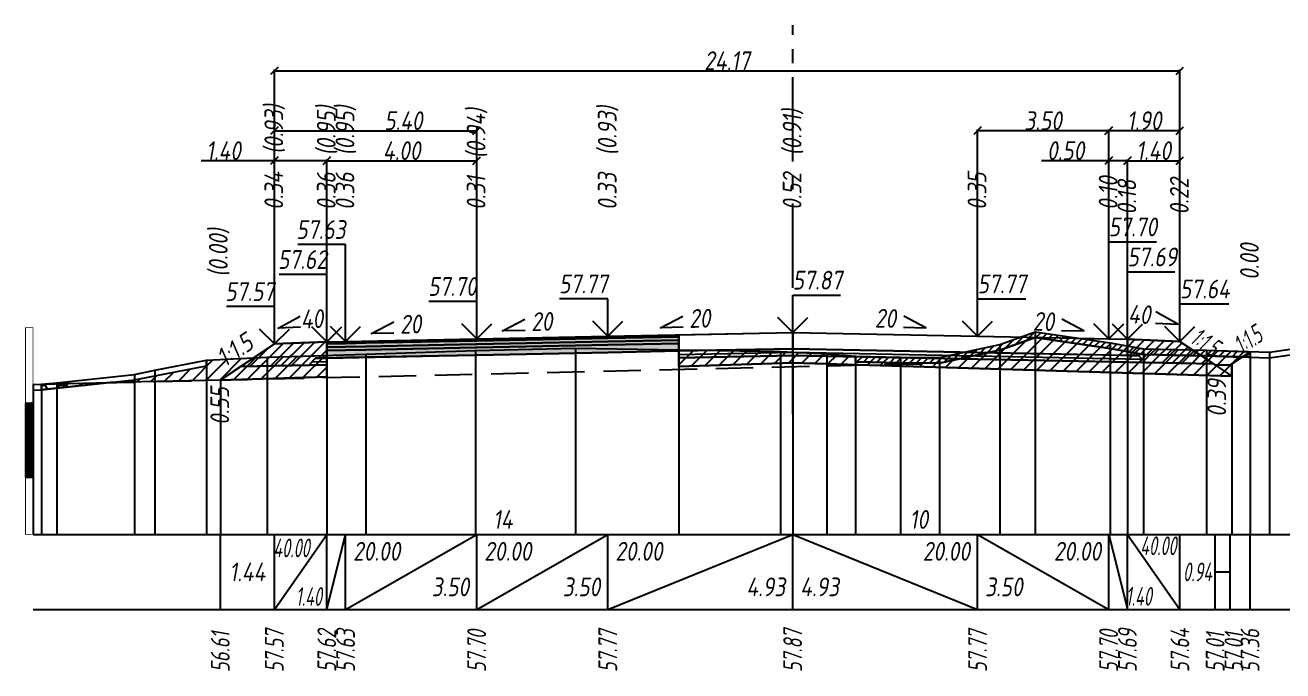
# Model space of a CAD drawing. Extents: x -717 to 1451, y -133302 to 233.
# Drawn here: x 78.3 to 246.1, y -76421.2 to -76335 of the extents above; entities that cross this region are included whole.
import ezdxf
from ezdxf.enums import TextEntityAlignment as Align

# ---------------------------------------------------------------- set-up
doc = ezdxf.new("R2010")
doc.units = 0
doc.linetypes.add('осевая2', pattern=[1.125, 0.75, -0.125, 0.125, -0.125])
doc.linetypes.add('штриховая', pattern=[0.75, 0.5, -0.25])
for name, color, linetype in [('Интерполированный поперечник', 2, 'Continuous'), ('Код_514', 1, 'Continuous'), ('Контур_0', 7, 'Continuous'), ('Контур_2521', 7, 'Continuous'), ('Контур_2564', 7, 'Continuous'), ('Контур_2660', 7, 'Continuous'), ('Контур_2665', 7, 'Continuous'), ('Контур_400', 7, 'Continuous'), ('Контур_508', 7, 'Continuous'), ('Контур_512', 7, 'Continuous'), ('Контур_513', 7, 'Continuous'), ('Красный поперечник', 1, 'Continuous'), ('Линейка абсолютных высот', 7, 'Continuous'), ('Объём_2501', 7, 'Continuous'), ('Объём_2564', 7, 'Continuous'), ('Объём_2650', 7, 'Continuous'), ('Объём_2660', 7, 'Continuous'), ('Объём_2661', 7, 'Continuous'), ('Объём_2662', 7, 'Continuous'), ('Объём_2663', 7, 'Continuous'), ('Объём_2664', 7, 'Continuous'), ('Объём_2665', 7, 'Continuous'), ('Объём_2666', 7, 'Continuous'), ('Объём_2753', 7, 'Continuous'), ('Ось', 1, 'осевая2'), ('Откосы', 7, 'Continuous'), ('Отметки покрытия', 7, 'Continuous'), ('Рабочие отметки', 7, 'Continuous'), ('Рабочие отметки доп.', 7, 'Continuous'), ('Слои выравнивания', 7, 'Continuous'), ('Таблица', 7, 'Continuous'), ('Уклоны проезжей части', 7, 'Continuous'), ('Черный поперечник', 3, 'Continuous')]:
    doc.layers.add(name, color=color, linetype=linetype)
for name, color, linetype, true_color in [('Контур_2540', 2, 'Continuous', 0xffff00), ('Контур_2560', 2, 'Continuous', 0xffff00), ('Контур_2561', 7, 'Continuous', 0xff8040), ('Контур_2562', 3, 'Continuous', 0x00ff00), ('Контур_2563', 7, 'Continuous', 0xff8000), ('Контур_2570', 7, 'Continuous', 0x80ff00), ('Контур_2725', 7, 'Continuous', 0x323232), ('Контур_2736', 4, 'Continuous', 0x00ffff), ('Контур_2760', 7, 'Continuous', 0x323232), ('Контур_2761', 7, 'Continuous', 0x323232), ('Контур_2762', 7, 'Continuous', 0x323232), ('Контур_2763', 7, 'Continuous', 0x323232), ('Контур_402', 7, 'Continuous', 0xff6464), ('Контур_703', 4, 'Continuous', 0x00ffff), ('Контур_707', 4, 'Continuous', 0x00ffff), ('Контур_720', 131, 'Continuous', 0xaaffff), ('Объём_2500', 7, 'Continuous', 0xc0c0c0), ('Объём_2520', 7, 'Continuous', 0x80ffff), ('Объём_2540', 2, 'Continuous', 0xffff00), ('Объём_2560', 2, 'Continuous', 0xffff00), ('Объём_2561', 7, 'Continuous', 0xff8040), ('Объём_2562', 3, 'Continuous', 0x00ff00), ('Объём_2563', 7, 'Continuous', 0xff8000), ('Объём_2570', 7, 'Continuous', 0x80ff00), ('Объём_2600', 7, 'Continuous', 0x808000), ('Объём_2746', 2, 'Continuous', 0xffff00)]:
    doc.layers.add(name, color=color, linetype=linetype, true_color=true_color)
doc.styles.get("Standard").update_dxf_attribs({"font": 'txt', "height": 2.5})
doc.styles.add('М', font='romand.shx', dxfattribs={"width": 0.8, "oblique": 10, "height": 2.5})
doc.dimstyles.get("Standard").update_dxf_attribs({"dimtxt": 0.18, "dimasz": 0.18, "dimexe": 0.18, "dimexo": 0.0625, "dimgap": 0.09, "dimtad": 0, "dimtih": 1, "dimtoh": 1, "dimdec": 4, "dimzin": 0, "dimdsep": 46, "dimtxsty": 'Standard', "dimcen": 0.09, "dimadec": 0, "dimazin": 0, "dimtfac": 1, "dimtdec": 4, "dimtofl": 0, "dimtmove": 0, "dimatfit": 3, "dimfxl": 1, "dimtolj": 1, "dimtzin": 0, "dimarcsym": 0})

# ---------------------------------------------------------------- blocks, each defined once
blk = doc.blocks.new('_Oblique')
at = {"color": 0, "linetype": 'ByBlock', "lineweight": -2}
blk.add_line((-0.5, -0.5), (0.5, 0.5), dxfattribs=at)
blk = doc.blocks.new('*D3124')
at = {"color": 0, "lineweight": -2, "transparency": 16777216}
for p, q in [((225.39, -76376.95), (225.39, -76352.94)), ((225.39, -76353.12), (232.39, -76353.12)), ((232.39, -76377.23), (232.39, -76352.94))]:
    blk.add_line(p, q, dxfattribs=at)
at = {"layer": 'Defpoints', "color": 0, "transparency": 16777216}
for p in [(232.39, -76353.12), (225.39, -76377.02), (232.39, -76377.3)]:
    blk.add_point(p, dxfattribs=at)
at = {"color": 0, "lineweight": -2, "transparency": 16777216, "rotation": 180}
blk.add_blockref('_Oblique', (225.39, -76353.12), dxfattribs=at)
at = {"color": 0, "lineweight": -2, "transparency": 16777216}
blk.add_blockref('_Oblique', (232.39, -76353.12), dxfattribs=at)
at = {"color": 0, "transparency": 16777216, "insert": (228.89, -76351.78), "char_height": 2.5, "width": 0.69, "attachment_point": 5, "style": 'М'}
blk.add_mtext('\\A1;1.40', dxfattribs=at)
blk = doc.blocks.new('*D3125')
at = {"color": 0, "lineweight": -2, "transparency": 16777216}
for p, q in [((111.54, -76353.12), (101.75, -76353.12)), ((111.54, -76377.58), (111.54, -76352.94)), ((118.54, -76353.12), (111.54, -76353.12)), ((118.54, -76377.3), (118.54, -76352.94))]:
    blk.add_line(p, q, dxfattribs=at)
at = {"layer": 'Defpoints', "color": 0, "transparency": 16777216}
for p in [(118.54, -76353.12), (118.54, -76377.37), (111.54, -76377.65)]:
    blk.add_point(p, dxfattribs=at)
at = {"color": 0, "lineweight": -2, "transparency": 16777216, "rotation": 180}
blk.add_blockref('_Oblique', (111.54, -76353.12), dxfattribs=at)
at = {"color": 0, "lineweight": -2, "transparency": 16777216}
blk.add_blockref('_Oblique', (118.54, -76353.12), dxfattribs=at)
at = {"color": 0, "transparency": 16777216, "insert": (104.75, -76351.78), "char_height": 2.5, "width": 0.69, "attachment_point": 5, "style": 'М'}
blk.add_mtext('\\A1;1.40', dxfattribs=at)
blk = doc.blocks.new('*D3126')
at = {"color": 0, "lineweight": -2, "transparency": 16777216}
for p, q in [((222.89, -76353.12), (213.92, -76353.12)), ((222.89, -76376.9), (222.89, -76352.94)), ((225.39, -76353.12), (222.89, -76353.12)), ((225.39, -76376.95), (225.39, -76352.94))]:
    blk.add_line(p, q, dxfattribs=at)
at = {"layer": 'Defpoints', "color": 0, "transparency": 16777216}
for p in [(225.39, -76353.12), (222.89, -76376.97), (225.39, -76377.02)]:
    blk.add_point(p, dxfattribs=at)
at = {"color": 0, "lineweight": -2, "transparency": 16777216, "rotation": 180}
blk.add_blockref('_Oblique', (222.89, -76353.12), dxfattribs=at)
at = {"color": 0, "lineweight": -2, "transparency": 16777216}
blk.add_blockref('_Oblique', (225.39, -76353.12), dxfattribs=at)
at = {"color": 0, "transparency": 16777216, "insert": (217.15, -76351.78), "char_height": 2.5, "width": 0.72, "attachment_point": 5, "style": 'М'}
blk.add_mtext('\\A1;0.50', dxfattribs=at)
blk = doc.blocks.new('*D3127')
at = {"color": 0, "lineweight": -2, "transparency": 16777216}
for p, q in [((118.54, -76377.3), (118.54, -76352.94)), ((118.54, -76353.12), (138.54, -76353.12)), ((138.54, -76376.9), (138.54, -76352.94))]:
    blk.add_line(p, q, dxfattribs=at)
at = {"layer": 'Defpoints', "color": 0, "transparency": 16777216}
for p in [(138.54, -76353.12), (118.54, -76377.37), (138.54, -76376.97)]:
    blk.add_point(p, dxfattribs=at)
at = {"color": 0, "lineweight": -2, "transparency": 16777216, "rotation": 180}
blk.add_blockref('_Oblique', (118.54, -76353.12), dxfattribs=at)
at = {"color": 0, "lineweight": -2, "transparency": 16777216}
blk.add_blockref('_Oblique', (138.54, -76353.12), dxfattribs=at)
at = {"color": 0, "transparency": 16777216, "insert": (128.54, -76351.78), "char_height": 2.5, "width": 0.72, "attachment_point": 5, "style": 'М'}
blk.add_mtext('\\A1;4.00', dxfattribs=at)
blk = doc.blocks.new('*D3128')
at = {"color": 0, "lineweight": -2, "transparency": 16777216}
for p, q in [((205.39, -76376.55), (205.39, -76348.94)), ((222.89, -76376.9), (222.89, -76348.94)), ((222.89, -76349.12), (205.39, -76349.12))]:
    blk.add_line(p, q, dxfattribs=at)
at = {"layer": 'Defpoints', "color": 0, "transparency": 16777216}
for p in [(205.39, -76349.12), (205.39, -76376.62), (222.89, -76376.97)]:
    blk.add_point(p, dxfattribs=at)
at = {"color": 0, "lineweight": -2, "transparency": 16777216, "rotation": 180}
blk.add_blockref('_Oblique', (205.39, -76349.12), dxfattribs=at)
at = {"color": 0, "lineweight": -2, "transparency": 16777216}
blk.add_blockref('_Oblique', (222.89, -76349.12), dxfattribs=at)
at = {"color": 0, "transparency": 16777216, "insert": (214.14, -76347.78), "char_height": 2.5, "width": 0.75, "attachment_point": 5, "style": 'М'}
blk.add_mtext('\\A1;3.50', dxfattribs=at)
blk = doc.blocks.new('*D3129')
at = {"color": 0, "lineweight": -2, "transparency": 16777216}
for p, q in [((222.89, -76376.9), (222.89, -76348.94)), ((232.39, -76377.23), (232.39, -76348.94)), ((232.39, -76349.12), (222.89, -76349.12))]:
    blk.add_line(p, q, dxfattribs=at)
at = {"layer": 'Defpoints', "color": 0, "transparency": 16777216}
for p in [(222.89, -76349.12), (222.89, -76376.97), (232.39, -76377.3)]:
    blk.add_point(p, dxfattribs=at)
at = {"color": 0, "lineweight": -2, "transparency": 16777216, "rotation": 180}
blk.add_blockref('_Oblique', (222.89, -76349.12), dxfattribs=at)
at = {"color": 0, "lineweight": -2, "transparency": 16777216}
blk.add_blockref('_Oblique', (232.39, -76349.12), dxfattribs=at)
at = {"color": 0, "transparency": 16777216, "insert": (227.64, -76347.78), "char_height": 2.5, "width": 0.69, "attachment_point": 5, "style": 'М'}
blk.add_mtext('\\A1;1.90', dxfattribs=at)
blk = doc.blocks.new('*D3130')
at = {"color": 0, "lineweight": -2, "transparency": 16777216}
for p, q in [((111.54, -76377.58), (111.54, -76348.94)), ((138.54, -76376.9), (138.54, -76348.94)), ((111.54, -76349.12), (138.54, -76349.12))]:
    blk.add_line(p, q, dxfattribs=at)
at = {"layer": 'Defpoints', "color": 0, "transparency": 16777216}
for p in [(138.54, -76349.12), (138.54, -76376.97), (111.54, -76377.65)]:
    blk.add_point(p, dxfattribs=at)
at = {"color": 0, "lineweight": -2, "transparency": 16777216, "rotation": 180}
blk.add_blockref('_Oblique', (111.54, -76349.12), dxfattribs=at)
at = {"color": 0, "lineweight": -2, "transparency": 16777216}
blk.add_blockref('_Oblique', (138.54, -76349.12), dxfattribs=at)
at = {"color": 0, "transparency": 16777216, "insert": (128.76, -76347.78), "char_height": 2.5, "width": 0.75, "attachment_point": 5, "style": 'М'}
blk.add_mtext('\\A1;5.40', dxfattribs=at)
blk = doc.blocks.new('*D3131')
at = {"color": 0, "lineweight": -2, "transparency": 16777216}
for p, q in [((111.54, -76377.58), (111.54, -76340.94)), ((111.54, -76341.12), (232.39, -76341.12)), ((232.39, -76377.23), (232.39, -76340.94))]:
    blk.add_line(p, q, dxfattribs=at)
at = {"layer": 'Defpoints', "color": 0, "transparency": 16777216}
for p in [(232.39, -76341.12), (232.39, -76377.3), (111.54, -76377.65)]:
    blk.add_point(p, dxfattribs=at)
at = {"color": 0, "lineweight": -2, "transparency": 16777216, "rotation": 180}
blk.add_blockref('_Oblique', (111.54, -76341.12), dxfattribs=at)
at = {"color": 0, "lineweight": -2, "transparency": 16777216}
blk.add_blockref('_Oblique', (232.39, -76341.12), dxfattribs=at)
at = {"color": 0, "transparency": 16777216, "insert": (171.96, -76339.78), "char_height": 2.5, "width": 0.9, "attachment_point": 5, "style": 'М'}
blk.add_mtext('\\A1;24.17', dxfattribs=at)

msp = doc.modelspace()

# ---------------------------------------------------------------- hatches: boundary and pattern name
at = {"layer": 'Линейка абсолютных высот'}
h = msp.add_hatch(dxfattribs=at)
h.set_pattern_fill('ANSI37', scale=0.3, style=0)
h.set_pattern_definition([(45.00000125, (-0.674487, -2498.28173), (-0.026516505928, 0.026516504769), []), (135.00000034, (-0.674487, -2498.28173), (-0.02651650519, -0.026516505506), [])])
h.paths.add_polyline_path([(79.326, -76395.42), (79.326, -76385.42), (78.326, -76385.42), (78.326, -76395.42)])
at = {"layer": 'Объём_2563'}
h = msp.add_hatch(dxfattribs=at)
h.set_pattern_fill('ANSI31', color=256, scale=0.3)
h.paths.add_polyline_path([(111.538, -76377.585), (118.538, -76377.305), (118.538, -76379.455), (117.038, -76379.485), (116.12, -76380.403), (107.038, -76380.585)])
h = msp.add_hatch(dxfattribs=at)
h.set_pattern_fill('ANSI31', color=256, scale=0.3)
h.paths.add_polyline_path([(227.806, -76380.053), (226.887, -76379.135), (225.387, -76379.105), (225.387, -76376.955), (232.387, -76377.235), (236.887, -76380.235)])
at = {"layer": 'Объём_2570'}
h = msp.add_hatch(dxfattribs=at)
h.set_pattern_fill('ANSI31', color=256, scale=0.2)
h.paths.add_polyline_path([(241.75, -76379.359), (235.946, -76379.161), (227.55, -76378.998), (223.106, -76378.194), (213.092, -76376.725), (208.369, -76378.39), (200.291, -76380.156), (195.089, -76380.112), (189.107, -76379.965), (189.107, -76379.215), (195.089, -76379.362), (200.291, -76379.406), (208.369, -76377.64), (213.092, -76375.975), (223.106, -76377.444), (227.55, -76378.248), (235.946, -76378.411), (241.75, -76378.609)])
at = {"layer": 'Объём_2600'}
h = msp.add_hatch(dxfattribs=at)
h.set_pattern_fill('ANSI31', color=6, scale=0.4)
h.paths.add_polyline_path([(239.34, -76380.215), (239.34, -76381.87), (180.713, -76380.111), (180.713, -76378.684), (185.289, -76378.916), (189.107, -76379.215), (189.107, -76379.965), (195.089, -76380.112), (200.291, -76380.156), (208.369, -76378.39), (213.092, -76376.725), (223.106, -76378.194), (227.55, -76378.998), (235.946, -76379.161), (240.68, -76379.322)])
h = msp.add_hatch(dxfattribs=at)
h.set_pattern_fill('ANSI31', color=6, scale=0.4)
h.paths.add_polyline_path([(92.881, -76382.388), (95.601, -76381.815), (102.484, -76380.513), (102.484, -76379.763), (110.572, -76379.336), (118.538, -76379.104), (118.538, -76381.976), (104.326, -76382.403), (104.326, -76382.393), (89.634, -76382.735)])
h = msp.add_hatch(dxfattribs=at)
h.set_pattern_fill('ANSI31', color=6, scale=0.4)
h.paths.add_polyline_path([(165.53, -76380.567), (165.53, -76378.359), (179.072, -76378.601), (180.713, -76378.684), (180.713, -76380.111)])
h = msp.add_hatch(dxfattribs=at)
h.set_pattern_fill('HONEY', color=5, scale=0.3)
h.paths.add_polyline_path([(240.68, -76379.322), (241.75, -76378.609), (241.75, -76379.359)])
h = msp.add_hatch(dxfattribs=at)
h.set_pattern_fill('HONEY', color=5, scale=0.3)
h.paths.add_polyline_path([(80.469, -76382.949), (89.634, -76382.735), (82.518, -76383.496), (80.469, -76383.699)])
at = {"layer": 'Слои выравнивания'}
for color, points in [(2, [(118.538, -76377.305), (121.038, -76377.255), (123.723, -76377.201), (138.398, -76376.907), (138.538, -76376.905), (151.733, -76376.641), (156.038, -76376.555), (165.53, -76376.365), (165.53, -76376.615), (156.038, -76376.805), (151.733, -76376.891), (138.538, -76377.155), (138.398, -76377.157), (123.723, -76377.451), (121.038, -76377.505), (118.538, -76377.555)]), (3, [(118.538, -76377.555), (121.038, -76377.505), (123.723, -76377.451), (138.398, -76377.157), (138.538, -76377.155), (151.733, -76376.891), (156.038, -76376.805), (165.53, -76376.615), (165.53, -76377.065), (156.038, -76377.255), (151.733, -76377.341), (138.538, -76377.605), (138.398, -76377.607), (123.723, -76377.901), (121.038, -76377.955), (118.538, -76378.005)]), (4, [(118.538, -76378.005), (121.038, -76377.955), (123.723, -76377.901), (138.398, -76377.607), (138.538, -76377.605), (151.733, -76377.341), (156.038, -76377.255), (165.53, -76377.065), (165.53, -76377.515), (156.038, -76377.705), (151.733, -76377.791), (138.538, -76378.055), (138.398, -76378.057), (123.723, -76378.351), (121.038, -76378.405), (118.538, -76378.455)]), (5, [(118.538, -76378.455), (121.038, -76378.405), (123.723, -76378.351), (138.398, -76378.057), (138.538, -76378.055), (151.733, -76377.791), (156.038, -76377.705), (165.53, -76377.515), (165.53, -76378.515), (156.038, -76378.705), (151.733, -76378.791), (138.538, -76379.055), (138.398, -76379.057), (123.723, -76379.351), (121.038, -76379.405), (118.538, -76379.455)])]:
    msp.add_hatch(color=color, dxfattribs=at).paths.add_polyline_path(points)

# ---------------------------------------------------------------- linework, layer by layer
at = {"layer": 'Интерполированный поперечник', "linetype": 'штриховая', "ltscale": 10, "flags": 128}
msp.add_lwpolyline([(80.469, -76382.949), (200.291, -76380.156)], dxfattribs=at)
at = {"layer": 'Код_514'}
for p, q in [((104.326, -76413), (104.326, -76403)), ((111.538, -76413), (111.538, -76403)), ((111.538, -76413), (118.538, -76403)), ((118.538, -76413), (118.538, -76403)), ((118.538, -76413), (121.038, -76403)), ((121.038, -76413), (121.038, -76403)), ((121.038, -76413), (138.538, -76403)), ((138.538, -76413), (138.538, -76403)), ((138.538, -76413), (156.038, -76403)), ((156.038, -76413), (156.038, -76403)), ((156.038, -76413), (180.713, -76403)), ((180.713, -76413), (180.713, -76403)), ((180.713, -76403), (205.387, -76413)), ((205.387, -76413), (205.387, -76403)), ((205.387, -76403), (222.887, -76413)), ((222.887, -76413), (222.887, -76403)), ((222.887, -76403), (225.387, -76413)), ((225.387, -76413), (225.387, -76403)), ((225.387, -76403), (232.387, -76413)), ((232.387, -76413), (232.387, -76403)), ((237.099, -76413), (237.099, -76403)), ((239.099, -76413), (239.099, -76403)), ((241.75, -76413), (241.75, -76403)), ((237.099, -76408), (239.099, -76408))]:
    msp.add_line(p, q, dxfattribs=at)
at = {"layer": 'Контур_0', "color": 18, "true_color": 0x000000, "flags": 128}
for points in [[(165.53, -76376.365), (180.713, -76376.061), (180.713, -76378.211), (165.53, -76378.515), (165.53, -76376.365), (165.53, -76376.365)], [(205.387, -76376.555), (225.387, -76376.955), (225.387, -76379.105), (180.713, -76378.211), (180.713, -76376.061), (205.387, -76376.555), (205.387, -76376.555)], [(165.53, -76378.515), (180.713, -76378.211), (180.713, -76379.111), (165.53, -76379.415), (165.53, -76378.515), (165.53, -76378.515)], [(205.387, -76378.705), (226.887, -76379.135), (227.806, -76380.053), (180.713, -76379.111), (180.713, -76378.211), (205.387, -76378.705), (205.387, -76378.705)], [(225.387, -76379.105), (226.887, -76379.135), (227.806, -76380.053), (236.887, -76380.235)], [(107.038, -76380.585), (116.12, -76380.403), (117.038, -76379.485), (118.538, -76379.455)], [(117.038, -76379.485), (118.538, -76379.455), (118.538, -76380.355), (116.12, -76380.403), (117.038, -76379.485), (117.038, -76379.485)]]:
    msp.add_lwpolyline(points, dxfattribs=at)
at = {"layer": 'Контур_2521', "color": 18, "true_color": 0x000000, "flags": 128}
for points in [[(165.53, -76378.965), (180.713, -76378.661)], [(180.713, -76378.661), (227.347, -76379.594)], [(116.579, -76379.944), (118.538, -76379.905)]]:
    msp.add_lwpolyline(points, dxfattribs=at)
at = {"layer": 'Контур_2540', "flags": 128}
for points in [[(165.53, -76379.415), (180.713, -76379.111), (180.713, -76380.111), (165.53, -76380.567), (165.53, -76379.415), (165.53, -76379.415)], [(239.34, -76381.87), (180.713, -76380.111), (180.713, -76379.111), (236.887, -76380.235), (239.34, -76381.87), (239.34, -76381.87)], [(104.326, -76382.403), (104.326, -76382.393), (107.038, -76380.585), (118.538, -76380.355), (118.538, -76381.976), (104.326, -76382.403), (104.326, -76382.403)]]:
    msp.add_lwpolyline(points, dxfattribs=at)
at = {"layer": 'Контур_2560', "flags": 128}
for points in [[(111.538, -76377.585), (111.538, -76377.585), (111.538, -76377.585), (118.538, -76377.305)], [(225.387, -76376.955), (232.387, -76377.235), (232.387, -76377.235), (232.387, -76377.235)]]:
    msp.add_lwpolyline(points, dxfattribs=at)
at = {"layer": 'Контур_2561', "flags": 128}
for points in [[(118.538, -76377.305), (118.538, -76377.305), (111.538, -76377.585), (111.538, -76377.585), (118.538, -76377.305)], [(225.387, -76376.955), (225.387, -76376.955), (232.387, -76377.235), (232.387, -76377.235), (225.387, -76376.955)]]:
    msp.add_lwpolyline(points, dxfattribs=at)
at = {"layer": 'Контур_2562', "flags": 128}
for points in [[(111.538, -76377.585), (111.538, -76377.585), (111.538, -76377.585), (111.538, -76377.585), (111.538, -76377.585)], [(232.387, -76377.235), (232.387, -76377.235), (232.387, -76377.235), (232.387, -76377.235), (232.387, -76377.235)]]:
    msp.add_lwpolyline(points, dxfattribs=at)
at = {"layer": 'Контур_2563', "flags": 128}
for points in [[(111.538, -76377.585), (118.538, -76377.305), (118.538, -76379.455), (117.038, -76379.485), (116.12, -76380.403), (107.038, -76380.585), (111.538, -76377.585), (111.538, -76377.585)], [(227.806, -76380.053), (226.887, -76379.135), (225.387, -76379.105), (225.387, -76376.955), (232.387, -76377.235), (236.887, -76380.235), (227.806, -76380.053), (227.806, -76380.053)]]:
    msp.add_lwpolyline(points, dxfattribs=at)
at = {"layer": 'Контур_2564', "flags": 128}
for points in [[(111.538, -76377.585), (118.538, -76377.305)], [(225.387, -76376.955), (232.387, -76377.235)]]:
    msp.add_lwpolyline(points, dxfattribs=at)
at = {"layer": 'Контур_2570', "flags": 128}
msp.add_lwpolyline([(79.326, -76383.75), (80.469, -76383.699), (82.518, -76383.496), (92.881, -76382.388), (92.881, -76382.388), (95.601, -76381.815), (102.484, -76380.513), (102.484, -76379.763), (110.572, -76379.336), (123.723, -76378.952), (138.398, -76378.455), (151.733, -76378.134), (165.53, -76378.359), (179.072, -76378.601), (180.713, -76378.684), (185.289, -76378.916), (189.107, -76379.215), (189.107, -76379.965), (195.089, -76380.112), (200.291, -76380.156), (208.369, -76378.39), (213.092, -76376.725), (223.106, -76378.194), (227.55, -76378.998), (235.946, -76379.161), (244.351, -76379.447), (252.953, -76378.166)], dxfattribs=at)
at = {"layer": 'Контур_2660', "flags": 128}
for points in [[(165.53, -76380.567), (180.713, -76380.111)], [(180.713, -76380.111), (239.34, -76381.87)], [(104.326, -76382.403), (118.538, -76381.976)]]:
    msp.add_lwpolyline(points, dxfattribs=at)
at = {"layer": 'Контур_2665', "flags": 128}
for points in [[(111.538, -76377.585), (111.538, -76377.585)], [(232.387, -76377.235), (232.387, -76377.235)]]:
    msp.add_lwpolyline(points, dxfattribs=at)
at = {"layer": 'Контур_2725', "flags": 128}
msp.add_lwpolyline([(118.538, -76379.455), (121.038, -76379.405), (123.723, -76379.351), (138.398, -76379.057), (138.538, -76379.055), (151.733, -76378.791), (156.038, -76378.705), (165.53, -76378.515)], dxfattribs=at)
at = {"layer": 'Контур_2736', "flags": 128}
for points in [[(111.538, -76377.585), (104.326, -76382.393)], [(232.387, -76377.235), (232.387, -76377.235)]]:
    msp.add_lwpolyline(points, dxfattribs=at)
at = {"layer": 'Контур_2760', "flags": 128}
msp.add_lwpolyline([(118.538, -76377.305), (121.038, -76377.255), (123.723, -76377.201), (138.398, -76376.907), (138.538, -76376.905), (151.733, -76376.641), (156.038, -76376.555), (165.53, -76376.365)], dxfattribs=at)
at = {"layer": 'Контур_2761', "flags": 128}
msp.add_lwpolyline([(118.538, -76377.555), (121.038, -76377.505), (123.723, -76377.451), (138.398, -76377.157), (138.538, -76377.155), (151.733, -76376.891), (156.038, -76376.805), (165.53, -76376.615)], dxfattribs=at)
at = {"layer": 'Контур_2762', "flags": 128}
msp.add_lwpolyline([(118.538, -76378.005), (121.038, -76377.955), (123.723, -76377.901), (138.398, -76377.607), (138.538, -76377.605), (151.733, -76377.341), (156.038, -76377.255), (165.53, -76377.065)], dxfattribs=at)
at = {"layer": 'Контур_2763', "flags": 128}
msp.add_lwpolyline([(118.538, -76378.455), (121.038, -76378.405), (123.723, -76378.351), (138.398, -76378.057), (138.538, -76378.055), (151.733, -76377.791), (156.038, -76377.705), (165.53, -76377.515)], dxfattribs=at)
at = {"layer": 'Контур_400', "flags": 128}
for points in [[(118.538, -76377.305), (121.038, -76377.255), (121.038, -76377.255), (138.538, -76376.905), (138.538, -76376.905), (138.538, -76376.905), (138.538, -76376.905), (156.038, -76376.555), (180.713, -76376.061)], [(180.713, -76376.061), (205.387, -76376.555), (222.887, -76376.905), (222.887, -76376.905), (222.887, -76376.905), (222.887, -76376.905), (222.887, -76376.905), (222.887, -76376.905), (225.387, -76376.955)]]:
    msp.add_lwpolyline(points, dxfattribs=at)
at = {"layer": 'Контур_402', "flags": 128}
msp.add_lwpolyline([(104.326, -76382.403), (118.538, -76381.976), (118.538, -76379.455), (165.53, -76378.515), (165.53, -76380.567), (180.713, -76380.111), (239.34, -76381.87)], dxfattribs=at)
at = {"layer": 'Контур_508', "flags": 128}
msp.add_lwpolyline([(104.326, -76382.403), (118.538, -76381.976), (118.538, -76379.455), (165.53, -76378.515), (165.53, -76380.567), (180.713, -76380.111), (239.34, -76381.87), (239.34, -76380.215), (241.75, -76378.609)], dxfattribs=at)
at = {"layer": 'Контур_512', "flags": 128}
for points in [[(165.53, -76380.567), (180.713, -76380.111), (239.34, -76381.87), (239.34, -76380.215), (241.75, -76378.609)], [(104.326, -76382.403), (118.538, -76381.976)]]:
    msp.add_lwpolyline(points, dxfattribs=at)
at = {"layer": 'Контур_513', "flags": 128}
msp.add_lwpolyline([(104.326, -76382.403), (118.538, -76381.976), (118.538, -76379.455), (165.53, -76378.515), (165.53, -76380.567), (180.713, -76380.111), (239.34, -76381.87), (239.34, -76380.215), (241.75, -76378.609)], dxfattribs=at)
at = {"layer": 'Контур_703', "flags": 128}
for points in [[(111.538, -76377.585), (104.326, -76382.393)], [(232.387, -76377.235), (232.387, -76377.235)], [(232.387, -76377.235), (237.099, -76380.376)], [(232.387, -76377.235), (237.099, -76380.376)]]:
    msp.add_lwpolyline(points, dxfattribs=at)
at = {"layer": 'Контур_707', "flags": 128}
msp.add_lwpolyline([(239.099, -76380.376), (241.75, -76378.609)], dxfattribs=at)
msp.add_lwpolyline([(239.099, -76380.376), (241.75, -76378.609)], dxfattribs=at)
at = {"layer": 'Контур_720', "flags": 128}
msp.add_lwpolyline([(237.099, -76380.376), (239.099, -76380.376)], dxfattribs=at)
at = {"layer": 'Красный поперечник'}
for p, q in [((104.326, -76382.393), (111.538, -76377.585)), ((111.538, -76377.585), (118.538, -76377.305)), ((118.538, -76377.305), (121.038, -76377.255)), ((121.038, -76377.255), (138.538, -76376.905)), ((138.538, -76376.905), (156.038, -76376.555)), ((156.038, -76376.555), (180.713, -76376.061)), ((180.713, -76376.061), (205.387, -76376.555)), ((205.387, -76376.555), (222.887, -76376.905)), ((222.887, -76376.905), (225.387, -76376.955)), ((225.387, -76376.955), (232.387, -76377.235)), ((232.387, -76377.235), (237.099, -76380.376)), ((239.099, -76380.376), (241.75, -76378.609)), ((241.75, -76378.609), (241.75, -76403)), ((165.53, -76380.567), (165.53, -76403)), ((180.713, -76380.111), (180.713, -76403)), ((237.099, -76380.376), (239.099, -76380.376)), ((239.34, -76380.215), (239.34, -76403)), ((104.326, -76382.403), (104.326, -76403)), ((118.538, -76381.976), (118.538, -76403)), ((239.34, -76381.87), (239.34, -76403))]:
    msp.add_line(p, q, dxfattribs=at)
at = {"layer": 'Линейка абсолютных высот', "color": 7, "const_width": 0.1, "flags": 128}
for points in [[(79.326, -76385.42), (79.326, -76375.42), (78.326, -76375.42), (78.326, -76385.42), (79.326, -76385.42)], [(79.326, -76395.42), (79.326, -76385.42), (78.326, -76385.42), (78.326, -76395.42), (79.326, -76395.42)], [(79.326, -76403), (79.326, -76395.42), (78.326, -76395.42), (78.326, -76403), (79.326, -76403)]]:
    msp.add_lwpolyline(points, dxfattribs=at)
at = {"layer": 'Объём_2500', "color": 18, "true_color": 0x000000, "flags": 128}
for points in [[(165.53, -76376.365), (180.713, -76376.061), (180.713, -76378.211), (165.53, -76378.515), (165.53, -76376.365), (165.53, -76376.365)], [(205.387, -76376.555), (225.387, -76376.955), (225.387, -76379.105), (180.713, -76378.211), (180.713, -76376.061), (205.387, -76376.555), (205.387, -76376.555)]]:
    msp.add_lwpolyline(points, dxfattribs=at)
at = {"layer": 'Объём_2501', "flags": 128}
for points in [[(118.538, -76377.305), (121.038, -76377.255), (121.038, -76377.255), (138.538, -76376.905), (138.538, -76376.905), (138.538, -76376.905), (138.538, -76376.905), (156.038, -76376.555), (180.713, -76376.061)], [(118.538, -76377.305), (121.038, -76377.255), (121.038, -76377.255), (138.538, -76376.905)], [(180.713, -76376.061), (205.387, -76376.555), (222.887, -76376.905), (222.887, -76376.905), (222.887, -76376.905), (222.887, -76376.905), (222.887, -76376.905), (222.887, -76376.905), (225.387, -76376.955)]]:
    msp.add_lwpolyline(points, dxfattribs=at)
at = {"layer": 'Объём_2520', "color": 250, "flags": 128}
for points in [[(165.53, -76378.515), (180.713, -76378.211), (180.713, -76379.111), (165.53, -76379.415), (165.53, -76378.515), (165.53, -76378.515)], [(205.387, -76378.705), (226.887, -76379.135), (227.806, -76380.053), (180.713, -76379.111), (180.713, -76378.211), (205.387, -76378.705), (205.387, -76378.705)], [(117.038, -76379.485), (118.538, -76379.455), (118.538, -76380.355), (116.12, -76380.403), (117.038, -76379.485), (117.038, -76379.485)], [(117.038, -76379.485), (118.538, -76379.455), (118.538, -76380.355), (116.12, -76380.403), (117.038, -76379.485), (117.038, -76379.485)]]:
    msp.add_lwpolyline(points, dxfattribs=at)
at = {"layer": 'Объём_2540', "flags": 128}
for points in [[(165.53, -76379.415), (180.713, -76379.111), (180.713, -76380.111), (165.53, -76380.567), (165.53, -76379.415), (165.53, -76379.415)], [(239.34, -76381.87), (180.713, -76380.111), (180.713, -76379.111), (236.887, -76380.235), (239.34, -76381.87), (239.34, -76381.87)], [(104.326, -76382.403), (104.326, -76382.393), (107.038, -76380.585), (118.538, -76380.355), (118.538, -76381.976), (104.326, -76382.403), (104.326, -76382.403)], [(104.326, -76382.403), (104.326, -76382.393), (107.038, -76380.585), (118.538, -76380.355), (118.538, -76381.976), (104.326, -76382.403), (104.326, -76382.403)]]:
    msp.add_lwpolyline(points, dxfattribs=at)
at = {"layer": 'Объём_2560', "flags": 128}
for points in [[(111.538, -76377.585), (111.538, -76377.585), (111.538, -76377.585), (118.538, -76377.305)], [(111.538, -76377.585), (111.538, -76377.585), (111.538, -76377.585), (118.538, -76377.305)], [(225.387, -76376.955), (232.387, -76377.235), (232.387, -76377.235), (232.387, -76377.235)]]:
    msp.add_lwpolyline(points, dxfattribs=at)
at = {"layer": 'Объём_2561', "flags": 128}
for points in [[(118.538, -76377.305), (118.538, -76377.305), (111.538, -76377.585), (111.538, -76377.585), (118.538, -76377.305)], [(118.538, -76377.305), (118.538, -76377.305), (111.538, -76377.585), (111.538, -76377.585), (118.538, -76377.305)], [(225.387, -76376.955), (225.387, -76376.955), (232.387, -76377.235), (232.387, -76377.235), (225.387, -76376.955)]]:
    msp.add_lwpolyline(points, dxfattribs=at)
at = {"layer": 'Объём_2562', "flags": 128}
for points in [[(111.538, -76377.585), (111.538, -76377.585), (111.538, -76377.585), (111.538, -76377.585), (111.538, -76377.585)], [(111.538, -76377.585), (111.538, -76377.585), (111.538, -76377.585), (111.538, -76377.585), (111.538, -76377.585)], [(232.387, -76377.235), (232.387, -76377.235), (232.387, -76377.235), (232.387, -76377.235), (232.387, -76377.235)]]:
    msp.add_lwpolyline(points, dxfattribs=at)
at = {"layer": 'Объём_2563', "color": 250, "flags": 128}
for points in [[(111.538, -76377.585), (118.538, -76377.305), (118.538, -76379.455), (117.038, -76379.485), (116.12, -76380.403), (107.038, -76380.585), (111.538, -76377.585), (111.538, -76377.585)], [(111.538, -76377.585), (118.538, -76377.305), (118.538, -76379.455), (117.038, -76379.485), (116.12, -76380.403), (107.038, -76380.585), (111.538, -76377.585), (111.538, -76377.585)], [(227.806, -76380.053), (226.887, -76379.135), (225.387, -76379.105), (225.387, -76376.955), (232.387, -76377.235), (236.887, -76380.235), (227.806, -76380.053), (227.806, -76380.053)]]:
    msp.add_lwpolyline(points, dxfattribs=at)
at = {"layer": 'Объём_2564', "flags": 128}
for points in [[(111.538, -76377.585), (118.538, -76377.305)], [(111.538, -76377.585), (118.538, -76377.305)], [(225.387, -76376.955), (232.387, -76377.235)]]:
    msp.add_lwpolyline(points, dxfattribs=at)
at = {"layer": 'Объём_2570', "flags": 128}
msp.add_lwpolyline([(241.75, -76379.359), (235.946, -76379.161), (227.55, -76378.998), (223.106, -76378.194), (213.092, -76376.725), (208.369, -76378.39), (200.291, -76380.156), (195.089, -76380.112), (189.107, -76379.965), (189.107, -76379.215), (195.089, -76379.362), (200.291, -76379.406), (208.369, -76377.64), (213.092, -76375.975), (223.106, -76377.444), (227.55, -76378.248), (235.946, -76378.411), (241.75, -76378.609), (241.75, -76379.359), (241.75, -76379.359)], dxfattribs=at)
at = {"layer": 'Объём_2600', "color": 5, "flags": 128}
for points in [[(240.68, -76379.322), (241.75, -76378.609), (241.75, -76379.359), (240.68, -76379.322), (240.68, -76379.322)], [(80.469, -76382.949), (89.634, -76382.735), (82.518, -76383.496), (80.469, -76383.699), (80.469, -76382.949), (80.469, -76382.949)], [(80.469, -76382.949), (89.634, -76382.735), (82.518, -76383.496), (80.469, -76383.699), (80.469, -76382.949), (80.469, -76382.949)]]:
    msp.add_lwpolyline(points, dxfattribs=at)
at = {"layer": 'Объём_2650', "color": 6, "flags": 128}
for points in [[(239.34, -76380.215), (239.34, -76381.87), (180.713, -76380.111), (180.713, -76378.684), (185.289, -76378.916), (189.107, -76379.215), (189.107, -76379.965), (195.089, -76380.112), (200.291, -76380.156), (208.369, -76378.39), (213.092, -76376.725), (223.106, -76378.194), (227.55, -76378.998), (235.946, -76379.161), (240.68, -76379.322), (239.34, -76380.215), (239.34, -76380.215)], [(92.881, -76382.388), (95.601, -76381.815), (102.484, -76380.513), (102.484, -76379.763), (110.572, -76379.336), (118.538, -76379.104), (118.538, -76381.976), (104.326, -76382.403), (104.326, -76382.393), (89.634, -76382.735), (92.881, -76382.388), (92.881, -76382.388)], [(92.881, -76382.388), (95.601, -76381.815), (102.484, -76380.513), (102.484, -76379.763), (110.572, -76379.336), (118.538, -76379.104), (118.538, -76381.976), (104.326, -76382.403), (104.326, -76382.393), (89.634, -76382.735), (92.881, -76382.388), (92.881, -76382.388)], [(165.53, -76380.567), (165.53, -76378.359), (179.072, -76378.601), (180.713, -76378.684), (180.713, -76380.111), (165.53, -76380.567), (165.53, -76380.567)]]:
    msp.add_lwpolyline(points, dxfattribs=at)
at = {"layer": 'Объём_2660', "flags": 128}
for points in [[(165.53, -76380.567), (180.713, -76380.111)], [(180.713, -76380.111), (239.34, -76381.87)], [(104.326, -76382.403), (118.538, -76381.976)], [(104.326, -76382.403), (118.538, -76381.976)]]:
    msp.add_lwpolyline(points, dxfattribs=at)
at = {"layer": 'Объём_2661', "flags": 128}
for points in [[(111.538, -76377.585), (104.326, -76382.393)], [(111.538, -76377.585), (104.326, -76382.393)], [(232.387, -76377.235), (237.099, -76380.376)]]:
    msp.add_lwpolyline(points, dxfattribs=at)
at = {"layer": 'Объём_2662', "flags": 128}
msp.add_lwpolyline([(239.099, -76380.376), (241.75, -76378.609)], dxfattribs=at)
at = {"layer": 'Объём_2663', "flags": 128}
msp.add_lwpolyline([(237.099, -76380.376), (239.099, -76380.376)], dxfattribs=at)
at = {"layer": 'Объём_2664', "flags": 128}
msp.add_lwpolyline([(237.099, -76380.376), (239.099, -76380.376)], dxfattribs=at)
at = {"layer": 'Объём_2665', "flags": 128}
for points in [[(111.538, -76377.585), (111.538, -76377.585)], [(111.538, -76377.585), (111.538, -76377.585)], [(232.387, -76377.235), (232.387, -76377.235)]]:
    msp.add_lwpolyline(points, dxfattribs=at)
at = {"layer": 'Объём_2666', "flags": 128}
for points in [[(111.538, -76377.585), (104.326, -76382.393)], [(111.538, -76377.585), (104.326, -76382.393)], [(232.387, -76377.235), (232.387, -76377.235)]]:
    msp.add_lwpolyline(points, dxfattribs=at)
at = {"layer": 'Объём_2746', "flags": 128}
for points in [[(223.106, -76378.194), (227.55, -76378.998), (235.257, -76379.148), (237.099, -76380.376), (239.099, -76380.376), (239.34, -76380.215), (239.34, -76381.87), (180.713, -76380.111), (165.53, -76380.567), (165.53, -76378.359), (179.072, -76378.601), (185.289, -76378.916), (189.107, -76379.215), (189.107, -76379.965), (195.089, -76380.112), (200.291, -76380.156), (208.369, -76378.39), (213.092, -76376.725), (223.106, -76378.194), (223.106, -76378.194)], [(104.326, -76382.393), (108.767, -76379.432), (110.572, -76379.336), (110.572, -76382.215), (104.326, -76382.403), (104.326, -76382.393), (104.326, -76382.393)], [(104.326, -76382.393), (108.767, -76379.432), (110.572, -76379.336), (110.572, -76382.215), (104.326, -76382.403), (104.326, -76382.393), (104.326, -76382.393)]]:
    msp.add_lwpolyline(points, dxfattribs=at)
at = {"layer": 'Объём_2753', "flags": 128}
msp.add_lwpolyline([(165.53, -76376.365), (165.53, -76376.365)], dxfattribs=at)
at = {"layer": 'Ось', "ltscale": 15}
msp.add_line((180.713, -76386.971), (180.713, -76335.032), dxfattribs=at)
at = {"layer": 'Отметки покрытия', "color": 1}
for p, q in [((222.887, -76376.905), (222.887, -76363.955)), ((222.887, -76363.955), (229.287, -76363.955)), ((121.038, -76364.305), (114.688, -76364.305)), ((121.038, -76377.255), (121.038, -76364.305)), ((118.538, -76368.305), (112.188, -76368.305)), ((118.538, -76377.305), (118.538, -76368.305)), ((225.387, -76376.955), (225.387, -76367.955)), ((225.387, -76367.955), (231.737, -76367.955)), ((138.538, -76371.905), (132.138, -76371.905)), ((138.538, -76376.905), (138.538, -76371.905)), ((156.038, -76371.555), (149.588, -76371.555)), ((156.038, -76376.555), (156.038, -76371.555)), ((180.713, -76376.061), (180.713, -76371.061)), ((180.713, -76371.061), (187.113, -76371.061)), ((205.387, -76376.555), (205.387, -76371.555)), ((205.387, -76371.555), (211.837, -76371.555)), ((232.387, -76377.235), (232.387, -76372.235)), ((232.387, -76372.235), (238.937, -76372.235)), ((111.538, -76372.585), (105.138, -76372.585)), ((111.538, -76377.585), (111.538, -76372.585)), ((180.713, -76376.061), (178.713, -76374.061)), ((180.713, -76376.061), (182.713, -76374.061)), ((111.538, -76377.585), (109.538, -76375.585)), ((111.538, -76377.585), (113.538, -76375.585)), ((118.538, -76377.305), (116.538, -76375.305)), ((118.538, -76377.305), (120.538, -76375.305)), ((121.038, -76377.255), (119.038, -76375.255)), ((121.038, -76377.255), (123.038, -76375.255)), ((138.538, -76376.905), (136.538, -76374.905)), ((138.538, -76376.905), (140.538, -76374.905)), ((156.038, -76376.555), (154.038, -76374.555)), ((156.038, -76376.555), (158.038, -76374.555)), ((205.387, -76376.555), (203.387, -76374.555)), ((205.387, -76376.555), (207.387, -76374.555)), ((222.887, -76376.905), (220.887, -76374.905)), ((222.887, -76376.905), (224.887, -76374.905)), ((225.387, -76376.955), (223.387, -76374.955)), ((225.387, -76376.955), (227.387, -76374.955)), ((232.387, -76377.235), (230.387, -76375.235)), ((232.387, -76377.235), (234.387, -76375.235))]:
    msp.add_line(p, q, dxfattribs=at)
at = {"layer": 'Слои выравнивания'}
for p, q in [((118.538, -76377.305), (118.538, -76403)), ((165.53, -76376.365), (165.53, -76403)), ((225.387, -76376.955), (225.387, -76403))]:
    msp.add_line(p, q, dxfattribs=at)
at = {"layer": 'Слои выравнивания', "color": 2, "flags": 128}
msp.add_lwpolyline([(118.538, -76377.305), (121.038, -76377.255), (123.723, -76377.201), (138.398, -76376.907), (138.538, -76376.905), (151.733, -76376.641), (156.038, -76376.555), (165.53, -76376.365), (165.53, -76376.615), (156.038, -76376.805), (151.733, -76376.891), (138.538, -76377.155), (138.398, -76377.157), (123.723, -76377.451), (121.038, -76377.505), (118.538, -76377.555)], close=True, dxfattribs=at)
at = {"layer": 'Слои выравнивания', "color": 3, "flags": 128}
msp.add_lwpolyline([(118.538, -76377.555), (121.038, -76377.505), (123.723, -76377.451), (138.398, -76377.157), (138.538, -76377.155), (151.733, -76376.891), (156.038, -76376.805), (165.53, -76376.615), (165.53, -76377.065), (156.038, -76377.255), (151.733, -76377.341), (138.538, -76377.605), (138.398, -76377.607), (123.723, -76377.901), (121.038, -76377.955), (118.538, -76378.005)], close=True, dxfattribs=at)
at = {"layer": 'Слои выравнивания', "color": 4, "flags": 128}
msp.add_lwpolyline([(118.538, -76378.005), (121.038, -76377.955), (123.723, -76377.901), (138.398, -76377.607), (138.538, -76377.605), (151.733, -76377.341), (156.038, -76377.255), (165.53, -76377.065), (165.53, -76377.515), (156.038, -76377.705), (151.733, -76377.791), (138.538, -76378.055), (138.398, -76378.057), (123.723, -76378.351), (121.038, -76378.405), (118.538, -76378.455)], close=True, dxfattribs=at)
at = {"layer": 'Слои выравнивания', "color": 5, "flags": 128}
msp.add_lwpolyline([(118.538, -76378.455), (121.038, -76378.405), (123.723, -76378.351), (138.398, -76378.057), (138.538, -76378.055), (151.733, -76377.791), (156.038, -76377.705), (165.53, -76377.515), (165.53, -76378.515), (156.038, -76378.705), (151.733, -76378.791), (138.538, -76379.055), (138.398, -76379.057), (123.723, -76379.351), (121.038, -76379.405), (118.538, -76379.455)], close=True, dxfattribs=at)
at = {"layer": 'Таблица'}
for p, q in [((79.326, -76403), (266.75, -76403)), ((79.326, -76413), (266.75, -76413))]:
    msp.add_line(p, q, dxfattribs=at)
at = {"layer": 'Уклоны проезжей части', "color": 1, "flags": 128}
for points in [[(115.027, -76375.36), (112.029, -76375.48), (114.967, -76373.861)], [(166.084, -76375.355), (163.084, -76375.415), (166.054, -76373.855)], [(195.498, -76375.355), (198.497, -76375.415), (195.528, -76373.855)], [(229.126, -76374.809), (232.124, -76374.929), (229.186, -76373.31)], [(127.496, -76376.127), (124.497, -76376.187), (127.466, -76374.627)], [(144.996, -76375.777), (141.997, -76375.837), (144.966, -76374.277)], [(216.585, -76375.777), (219.584, -76375.837), (216.615, -76374.277)]]:
    msp.add_lwpolyline(points, dxfattribs=at)
at = {"layer": 'Черный поперечник', "color": 7}
for p, q in [((213.092, -76375.975), (213.092, -76403)), ((223.106, -76377.444), (223.106, -76403)), ((123.723, -76378.952), (123.723, -76403)), ((138.398, -76378.455), (138.398, -76403)), ((151.733, -76378.134), (151.733, -76403)), ((165.53, -76378.359), (165.53, -76403)), ((179.072, -76378.601), (179.072, -76403)), ((180.713, -76378.684), (180.713, -76403)), ((185.289, -76378.916), (185.289, -76403)), ((189.107, -76379.215), (189.107, -76403)), ((208.369, -76377.64), (208.369, -76403)), ((227.55, -76378.248), (227.55, -76403)), ((235.946, -76378.411), (235.946, -76403)), ((244.351, -76378.697), (244.351, -76403)), ((102.484, -76379.763), (102.484, -76403)), ((110.572, -76379.336), (110.572, -76403)), ((195.089, -76379.362), (195.089, -76403)), ((200.291, -76379.406), (200.291, -76403)), ((92.881, -76381.638), (92.881, -76403)), ((95.601, -76381.065), (95.601, -76403)), ((79.326, -76383), (79.326, -76403)), ((80.469, -76382.949), (80.469, -76403)), ((82.518, -76382.746), (82.518, -76403))]:
    msp.add_line(p, q, dxfattribs=at)
at = {"layer": 'Черный поперечник', "flags": 128}
msp.add_lwpolyline([(79.326, -76383), (80.469, -76382.949), (82.518, -76382.746), (92.881, -76381.638), (95.601, -76381.065), (102.484, -76379.763), (110.572, -76379.336), (123.723, -76378.952), (138.398, -76378.455), (151.733, -76378.134), (165.53, -76378.359), (179.072, -76378.601), (180.713, -76378.684), (185.289, -76378.916), (189.107, -76379.215), (195.089, -76379.362), (200.291, -76379.406), (208.369, -76377.64), (213.092, -76375.975), (223.106, -76377.444), (227.55, -76378.248), (235.946, -76378.411), (244.351, -76378.697), (252.953, -76377.416)], dxfattribs=at)

# ---------------------------------------------------------------- texts
at = {"layer": 'Код_514', "style": 'М', "oblique": 10}
for s, width, p in [('40.00', 0.6, (111.399, -76403.554)), ('20.00', 0.8, (122.038, -76404)), ('20.00', 0.8, (139.538, -76404)), ('20.00', 0.8, (157.038, -76404))]:
    msp.add_text(s, height=2.5, dxfattribs=dict(at, width=width)).set_placement(p, align=Align.TOP_LEFT)
for s, width, p in [('20.00', 0.8, (204.387, -76404)), ('20.00', 0.8, (221.887, -76404)), ('40.00', 0.6, (231.942, -76403.265))]:
    msp.add_text(s, height=2.5, dxfattribs=dict(at, width=width)).set_placement(p, align=Align.TOP_RIGHT)
for s, width, p in [('1.44', 0.8, (107.932, -76408)), ('0.94', 0.6, (234.743, -76408))]:
    msp.add_text(s, height=2.5, dxfattribs=dict(at, width=width)).set_placement(p, align=Align.MIDDLE_CENTER)
for s, width, p in [('3.50', 0.8, (137.538, -76412)), ('3.50', 0.8, (155.038, -76412)), ('4.93', 0.8, (179.713, -76412)), ('1.40', 0.6, (117.885, -76413.287))]:
    msp.add_text(s, height=2.5, dxfattribs=dict(at, width=width)).set_placement(p, align=Align.BOTTOM_RIGHT)
for s, width, p in [('4.93', 0.8, (181.713, -76412)), ('3.50', 0.8, (206.387, -76412)), ('1.40', 0.6, (225.155, -76413.263))]:
    msp.add_text(s, height=2.5, dxfattribs=dict(at, width=width)).set_placement(p, align=Align.BOTTOM_LEFT)
at = {"layer": 'Код_514', "style": 'М', "oblique": 10, "width": 0.7}
for s, p in [('56.61', (104.326, -76421.382)), ('57.57', (111.538, -76421.382)), ('57.62', (118.538, -76421.382)), ('57.63', (121.038, -76421.382)), ('57.70', (138.538, -76421.382)), ('57.77', (156.038, -76421.382)), ('57.87', (180.713, -76421.382)), ('57.77', (205.387, -76421.382)), ('57.70', (222.887, -76421.382)), ('57.69', (225.387, -76421.382)), ('57.64', (232.387, -76421.382)), ('57.01', (237.099, -76421.382)), ('57.01', (239.599, -76421.382)), ('57.36', (241.75, -76421.382))]:
    msp.add_text(s, height=2.5, rotation=90, dxfattribs=at).set_placement(p, align=Align.MIDDLE_LEFT)
at = {"layer": 'Откосы', "color": 1, "style": 'М', "oblique": 10}
for s, rotation, width, p in [('40', 357.70938, 0.8, (226.914, -76375.637)), ('40', 2.29061, 0.8, (116.638, -76376.24)), ('20', 1.14576, 0.8, (129.768, -76376.936)), ('20', 1.14576, 0.8, (147.268, -76376.586)), ('20', 1.14576, 0.8, (168.355, -76376.164)), ('20', 358.85423, 0.8, (193.07, -76376.164)), ('20', 358.85423, 0.8, (214.157, -76376.586)), ('1:1.5', 33.69007, 0.8, (107.377, -76380.013)), ('1:1.5', 326.30994, 0.6, (234.679, -76378.981)), ('1:1.5', 33.69007, 0.6, (242.588, -76378.651))]:
    msp.add_text(s, height=2.5, rotation=rotation, dxfattribs=dict(at, width=width)).set_placement(p, align=Align.BOTTOM_CENTER)
at = {"layer": 'Отметки покрытия', "color": 1, "style": 'М', "oblique": 10, "width": 0.8}
for s, p in [('57.70', (222.887, -76363.962)), ('57.69', (225.387, -76367.962)), ('57.87', (180.713, -76371.069)), ('57.77', (205.387, -76371.562)), ('57.64', (232.387, -76372.242))]:
    msp.add_text(s, height=2.5, dxfattribs=at).set_placement(p, align=Align.BOTTOM_LEFT)
for s, p in [('57.63', (121.038, -76364.312)), ('57.62', (118.538, -76368.312)), ('57.70', (138.538, -76371.912)), ('57.77', (156.038, -76371.562)), ('57.57', (111.538, -76372.592))]:
    msp.add_text(s, height=2.5, dxfattribs=at).set_placement(p, align=Align.BOTTOM_RIGHT)
at = {"layer": 'Рабочие отметки', "color": 1, "style": 'М', "oblique": 10, "width": 0.8}
for s, p in [('0.34', (111.46, -76359.705)), ('0.36', (118.46, -76359.705)), ('0.36', (120.96, -76359.705)), ('0.31', (138.46, -76359.705)), ('0.33', (155.96, -76359.705)), ('0.52', (180.635, -76359.705)), ('0.35', (205.309, -76359.705)), ('0.10', (222.809, -76359.705)), ('0.18', (225.309, -76360.32)), ('0.22', (232.309, -76360.32)), ('0.00', (241.672, -76369.04))]:
    msp.add_text(s, height=2.5, rotation=90, dxfattribs=at).set_placement(p, align=Align.MIDDLE_LEFT)
for s, p in [('0.39', (237.311, -76382.267)), ('0.55', (104.247, -76383.324))]:
    msp.add_text(s, height=2.5, rotation=90, dxfattribs=at).set_placement(p, align=Align.MIDDLE_RIGHT)
at = {"layer": 'Рабочие отметки доп.', "color": 1, "style": 'М', "oblique": 10, "width": 0.8}
for s, p in [('(0.93)', (111.46, -76352.205)), ('(0.95)', (118.46, -76352.405)), ('(0.95)', (120.96, -76352.405)), ('(0.93)', (155.96, -76352.405)), ('(0.94)', (138.46, -76352.805)), ('(0.91)', (180.635, -76352.405)), ('(0.00)', (104.053, -76368.601))]:
    msp.add_text(s, height=2.5, rotation=90, dxfattribs=at).set_placement(p, align=Align.MIDDLE_LEFT)
at = {"layer": 'Слои выравнивания', "style": 'М', "oblique": 10, "width": 0.8}
for s, p in [('14', (142.034, -76403)), ('10', (197.563, -76403))]:
    msp.add_text(s, height=2.5, dxfattribs=at).set_placement(p, align=Align.BOTTOM_CENTER)

# ---------------------------------------------------------------- dimensions: what is measured, and where the dimension line sits
at = {"color": 5}
for base, p1, p2, picture, middle in [((232.387, -76341.124), (111.538, -76377.647), (232.387, -76377.297), '*D3131', (171.963, -76339.784)), ((138.538, -76353.124), (118.538, -76377.367), (138.538, -76376.967), '*D3127', (128.538, -76351.784)), ((232.387, -76353.124), (225.387, -76377.017), (232.387, -76377.297), '*D3124', (228.887, -76351.784))]:
    dim = msp.add_linear_dim(base=base, p1=p1, p2=p2, angle=180, dimstyle='Standard', override={"dimtxt": 2.5, "dimasz": 1, "dimtad": 1, "dimdec": 2, "dimlfac": 0.2, "dimtxsty": 'М', "dimblk1": 'Oblique', "dimblk2": 'Oblique', "dimsah": 1}, dxfattribs=at)
    dim.commit()
    dim.dimension.update_dxf_attribs({"geometry": picture, "text_midpoint": middle})
for base, p1, p2, picture, middle in [((138.538, -76349.124), (111.538, -76377.647), (138.538, -76376.967), '*D3130', (128.759, -76349.124)), ((118.538, -76353.124), (111.538, -76377.647), (118.538, -76377.367), '*D3125', (104.752, -76353.124)), ((225.387, -76353.124), (222.887, -76376.967), (225.387, -76377.017), '*D3126', (217.151, -76353.124))]:
    dim = msp.add_linear_dim(base=base, p1=p1, p2=p2, angle=180, dimstyle='Standard', override={"dimtxt": 2.5, "dimasz": 1, "dimtad": 1, "dimdec": 2, "dimlfac": 0.2, "dimtxsty": 'М', "dimblk1": 'Oblique', "dimblk2": 'Oblique', "dimsah": 1}, dxfattribs=at)
    dim.commit()
    dim.dimension.update_dxf_attribs({"geometry": picture, "text_midpoint": middle, "dimtype": 160})
for base, p1, p2, picture, middle in [((205.387, -76349.124), (222.887, -76376.967), (205.387, -76376.617), '*D3128', (214.137, -76347.784)), ((222.887, -76349.124), (232.387, -76377.297), (222.887, -76376.967), '*D3129', (227.637, -76347.784))]:
    dim = msp.add_linear_dim(base=base, p1=p1, p2=p2, dimstyle='Standard', override={"dimtxt": 2.5, "dimasz": 1, "dimtad": 1, "dimdec": 2, "dimlfac": 0.2, "dimtxsty": 'М', "dimblk1": 'Oblique', "dimblk2": 'Oblique', "dimsah": 1}, dxfattribs=at)
    dim.commit()
    dim.dimension.update_dxf_attribs({"geometry": picture, "text_midpoint": middle})

doc.saveas('drawing.dxf')
